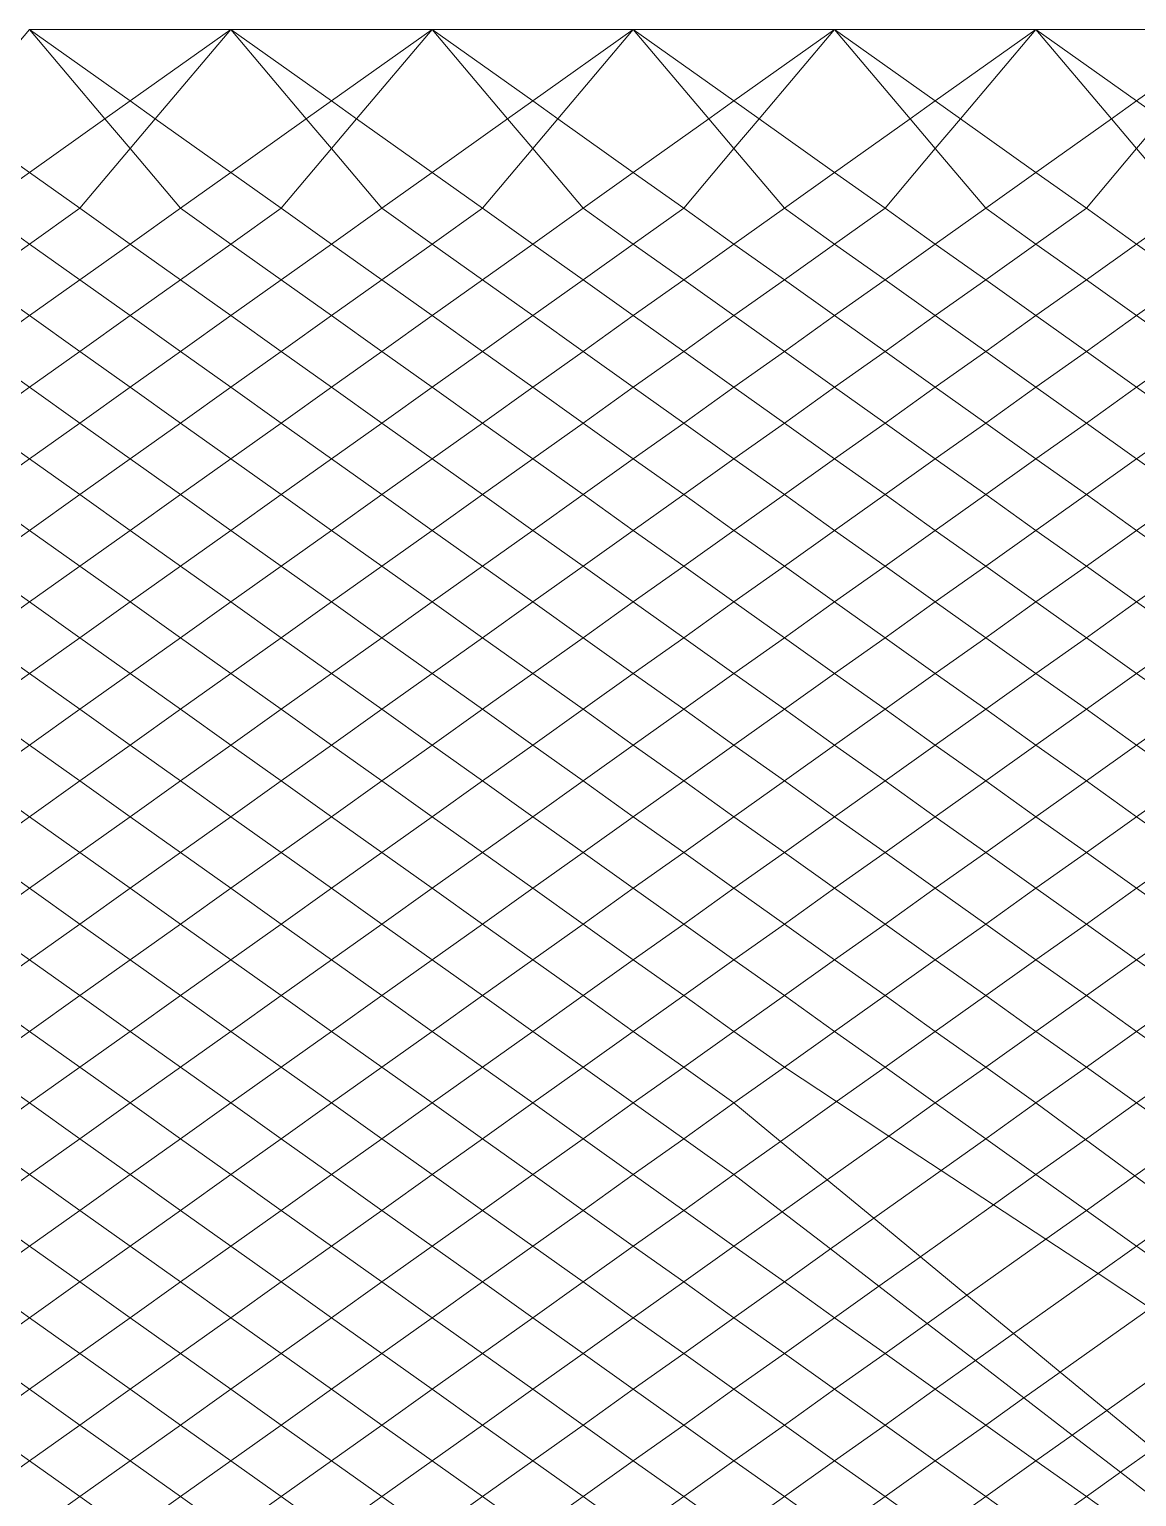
# Model space of a CAD drawing. Header units: millimetres. Extents: x 0 to 143, y 0 to 59.
# Drawn here: x 81.36 to 98.24, y 36.57 to 58.95 of the extents above; entities that cross this region are included whole.
import ezdxf

# ---------------------------------------------------------------- set-up
doc = ezdxf.new("R2010")
doc.units = ezdxf.units.MM
doc.layers.add('Основания', color=130, linetype='Continuous', lineweight=20)

msp = doc.modelspace()

# ---------------------------------------------------------------- linework, layer by layer
at = {"layer": 'Основания', "linetype": 'Continuous', "ltscale": 250}
for points in [[(81.355, 58.948), (80.204, 57.584), (81.355, 56.765), (82.506, 57.584)], [(81.355, 58.948), (82.506, 57.584), (82.89, 57.857)], [(84.425, 58.948), (84.425, 58.948), (81.355, 58.948), (82.89, 57.857)], [(84.425, 58.948), (82.89, 57.857), (83.274, 57.584)], [(84.425, 58.948), (83.274, 57.584), (84.425, 56.765), (85.576, 57.584)], [(87.495, 58.948), (84.425, 58.948), (84.425, 58.948), (85.96, 57.857)], [(84.425, 58.948), (85.576, 57.584), (85.96, 57.857)], [(87.495, 58.948), (85.96, 57.857), (86.344, 57.584)], [(87.495, 58.948), (86.344, 57.584), (87.495, 56.765), (88.646, 57.584)], [(90.565, 58.948), (87.495, 58.948), (87.495, 58.948), (89.03, 57.857)], [(87.495, 58.948), (88.646, 57.584), (89.03, 57.857)], [(90.565, 58.948), (89.03, 57.857), (89.414, 57.584)], [(90.565, 58.948), (89.414, 57.584), (90.565, 56.765), (91.716, 57.584)], [(90.565, 58.948), (91.716, 57.584), (92.1, 57.857)], [(93.635, 58.948), (90.565, 58.948), (90.565, 58.948), (92.1, 57.857)], [(93.635, 58.948), (92.1, 57.857), (92.484, 57.584)], [(93.635, 58.948), (92.484, 57.584), (93.635, 56.765), (94.786, 57.584)], [(93.635, 58.948), (94.786, 57.584), (95.17, 57.857)], [(96.705, 58.948), (96.705, 58.948), (93.635, 58.948), (95.17, 57.857)], [(96.705, 58.948), (95.17, 57.857), (95.554, 57.584)], [(96.705, 58.948), (95.554, 57.584), (96.705, 56.765), (97.856, 57.584)], [(99.775, 58.948), (96.705, 58.948), (96.705, 58.948), (98.24, 57.857)], [(96.705, 58.948), (97.856, 57.584), (98.24, 57.857)], [(99.775, 58.948), (98.24, 57.857), (98.624, 57.584)], [(83.274, 57.584), (82.89, 57.857), (82.506, 57.584), (82.89, 57.129)], [(86.344, 57.584), (85.96, 57.857), (85.576, 57.584), (85.96, 57.129)], [(89.414, 57.584), (89.03, 57.857), (88.646, 57.584), (89.03, 57.129)], [(92.484, 57.584), (92.1, 57.857), (91.716, 57.584), (92.1, 57.129)], [(95.554, 57.584), (95.17, 57.857), (94.786, 57.584), (95.17, 57.129)], [(98.624, 57.584), (98.24, 57.857), (97.856, 57.584), (98.24, 57.129)], [(82.89, 57.129), (82.506, 57.584), (81.355, 56.765), (82.123, 56.219)], [(83.274, 57.584), (82.89, 57.129), (83.658, 56.219), (84.425, 56.765)], [(85.96, 57.129), (85.576, 57.584), (84.425, 56.765), (85.193, 56.219)], [(87.495, 56.765), (86.344, 57.584), (85.96, 57.129), (86.728, 56.219), (86.728, 56.219)], [(89.03, 57.129), (88.646, 57.584), (87.495, 56.765), (88.263, 56.219)], [(90.565, 56.765), (89.414, 57.584), (89.03, 57.129), (89.798, 56.219), (89.798, 56.219)], [(92.1, 57.129), (91.716, 57.584), (90.565, 56.765), (91.333, 56.219)], [(92.484, 57.584), (92.1, 57.129), (92.868, 56.219), (93.635, 56.765)], [(95.17, 57.129), (94.786, 57.584), (93.635, 56.765), (94.403, 56.219)], [(95.554, 57.584), (95.17, 57.129), (95.938, 56.219), (96.705, 56.765)], [(98.24, 57.129), (97.856, 57.584), (96.705, 56.765), (97.473, 56.219)], [(99.775, 56.765), (98.624, 57.584), (98.24, 57.129), (99.008, 56.219), (99.008, 56.219)], [(83.658, 56.219), (82.89, 57.129), (82.123, 56.219), (82.89, 55.674)], [(86.728, 56.219), (85.96, 57.129), (85.193, 56.219), (85.96, 55.674)], [(89.798, 56.219), (89.03, 57.129), (88.263, 56.219), (89.03, 55.674)], [(92.868, 56.219), (92.1, 57.129), (91.333, 56.219), (92.1, 55.674)], [(95.938, 56.219), (95.17, 57.129), (94.403, 56.219), (95.17, 55.674)], [(99.008, 56.219), (98.24, 57.129), (97.473, 56.219), (98.24, 55.674)], [(81.355, 56.765), (80.588, 56.219), (81.355, 55.674), (82.123, 56.219)], [(84.425, 56.765), (83.658, 56.219), (84.425, 55.674), (85.193, 56.219)], [(87.495, 56.765), (86.728, 56.219), (87.495, 55.674), (88.263, 56.219)], [(90.565, 56.765), (89.798, 56.219), (90.565, 55.674), (91.333, 56.219)], [(93.635, 56.765), (92.868, 56.219), (93.635, 55.674), (94.403, 56.219)], [(96.705, 56.765), (95.938, 56.219), (96.705, 55.674), (97.473, 56.219)], [(80.588, 56.219), (79.82, 55.674), (80.588, 55.128), (81.355, 55.674)], [(82.123, 56.219), (81.355, 55.674), (82.123, 55.128), (82.89, 55.674)], [(83.658, 56.219), (82.89, 55.674), (83.658, 55.128), (84.425, 55.674)], [(85.193, 56.219), (84.425, 55.674), (85.193, 55.128), (85.96, 55.674)], [(86.728, 56.219), (85.96, 55.674), (86.728, 55.128), (87.495, 55.674)], [(88.263, 56.219), (87.495, 55.674), (88.263, 55.128), (89.03, 55.674)], [(89.798, 56.219), (89.03, 55.674), (89.798, 55.128), (90.565, 55.674)], [(91.333, 56.219), (90.565, 55.674), (91.333, 55.128), (92.1, 55.674)], [(92.868, 56.219), (92.1, 55.674), (92.868, 55.128), (93.635, 55.674)], [(94.403, 56.219), (93.635, 55.674), (94.403, 55.128), (95.17, 55.674)], [(95.938, 56.219), (95.17, 55.674), (95.938, 55.128), (96.705, 55.674)], [(97.473, 56.219), (96.705, 55.674), (97.473, 55.128), (98.24, 55.674)], [(99.008, 56.219), (98.24, 55.674), (99.008, 55.128), (99.775, 55.674)], [(81.355, 55.674), (80.588, 55.128), (81.355, 54.582), (82.123, 55.128)], [(82.89, 55.674), (82.123, 55.128), (82.89, 54.582), (83.658, 55.128)], [(84.425, 55.674), (83.658, 55.128), (84.425, 54.582), (85.193, 55.128)], [(85.96, 55.674), (85.193, 55.128), (85.96, 54.582), (86.728, 55.128)], [(87.495, 55.674), (86.728, 55.128), (87.495, 54.582), (88.263, 55.128)], [(89.03, 55.674), (88.263, 55.128), (89.03, 54.582), (89.798, 55.128)], [(90.565, 55.674), (89.798, 55.128), (90.565, 54.582), (91.333, 55.128)], [(92.1, 55.674), (91.333, 55.128), (92.1, 54.582), (92.868, 55.128)], [(93.635, 55.674), (92.868, 55.128), (93.635, 54.582), (94.403, 55.128)], [(95.17, 55.674), (94.403, 55.128), (95.17, 54.582), (95.938, 55.128)], [(96.705, 55.674), (95.938, 55.128), (96.705, 54.582), (97.473, 55.128)], [(98.24, 55.674), (97.473, 55.128), (98.24, 54.582), (99.008, 55.128)], [(80.588, 55.128), (79.82, 54.582), (80.588, 54.036), (81.355, 54.582)], [(82.123, 55.128), (81.355, 54.582), (82.123, 54.036), (82.89, 54.582)], [(83.658, 55.128), (82.89, 54.582), (83.658, 54.036), (84.425, 54.582)], [(85.193, 55.128), (84.425, 54.582), (85.193, 54.036), (85.96, 54.582)], [(86.728, 55.128), (85.96, 54.582), (86.728, 54.036), (87.495, 54.582)], [(88.263, 55.128), (87.495, 54.582), (88.263, 54.036), (89.03, 54.582)], [(89.798, 55.128), (89.03, 54.582), (89.798, 54.036), (90.565, 54.582)], [(91.333, 55.128), (90.565, 54.582), (91.333, 54.036), (92.1, 54.582)], [(92.868, 55.128), (92.1, 54.582), (92.868, 54.036), (93.635, 54.582)], [(94.403, 55.128), (93.635, 54.582), (94.403, 54.036), (95.17, 54.582)], [(95.938, 55.128), (95.17, 54.582), (95.938, 54.036), (96.705, 54.582)], [(97.473, 55.128), (96.705, 54.582), (97.473, 54.036), (98.24, 54.582)], [(99.008, 55.128), (98.24, 54.582), (99.008, 54.036), (99.775, 54.582)], [(81.355, 54.582), (80.588, 54.036), (81.355, 53.49), (82.123, 54.036)], [(82.89, 54.582), (82.123, 54.036), (82.89, 53.49), (83.658, 54.036)], [(84.425, 54.582), (83.658, 54.036), (84.425, 53.49), (85.193, 54.036)], [(85.96, 54.582), (85.193, 54.036), (85.96, 53.49), (86.728, 54.036)], [(87.495, 54.582), (86.728, 54.036), (87.495, 53.49), (88.263, 54.036)], [(89.03, 54.582), (88.263, 54.036), (89.03, 53.49), (89.798, 54.036)], [(90.565, 54.582), (89.798, 54.036), (90.565, 53.49), (91.333, 54.036)], [(92.1, 54.582), (91.333, 54.036), (92.1, 53.49), (92.868, 54.036)], [(93.635, 54.582), (92.868, 54.036), (93.635, 53.49), (94.403, 54.036)], [(95.17, 54.582), (94.403, 54.036), (95.17, 53.49), (95.938, 54.036)], [(96.705, 54.582), (95.938, 54.036), (96.705, 53.49), (97.473, 54.036)], [(98.24, 54.582), (97.473, 54.036), (98.24, 53.49), (99.008, 54.036)], [(80.588, 54.036), (79.82, 53.49), (80.588, 52.944), (81.355, 53.49)], [(82.123, 54.036), (81.355, 53.49), (82.123, 52.944), (82.89, 53.49)], [(83.658, 54.036), (82.89, 53.49), (83.658, 52.944), (84.425, 53.49)], [(85.193, 54.036), (84.425, 53.49), (85.193, 52.944), (85.96, 53.49)], [(86.728, 54.036), (85.96, 53.49), (86.728, 52.944), (87.495, 53.49)], [(88.263, 54.036), (87.495, 53.49), (88.263, 52.944), (89.03, 53.49)], [(89.798, 54.036), (89.03, 53.49), (89.798, 52.944), (90.565, 53.49)], [(91.333, 54.036), (90.565, 53.49), (91.333, 52.944), (92.1, 53.49)], [(92.868, 54.036), (92.1, 53.49), (92.868, 52.944), (93.635, 53.49)], [(94.403, 54.036), (93.635, 53.49), (94.403, 52.944), (95.17, 53.49)], [(95.938, 54.036), (95.17, 53.49), (95.938, 52.944), (96.705, 53.49)], [(97.473, 54.036), (96.705, 53.49), (97.473, 52.944), (98.24, 53.49)], [(99.008, 54.036), (98.24, 53.49), (99.008, 52.944), (99.775, 53.49)], [(81.355, 53.49), (80.588, 52.944), (81.355, 52.399), (82.123, 52.944)], [(82.89, 53.49), (82.123, 52.944), (82.89, 52.399), (83.658, 52.944)], [(84.425, 53.49), (83.658, 52.944), (84.425, 52.399), (85.193, 52.944)], [(85.96, 53.49), (85.193, 52.944), (85.96, 52.399), (86.728, 52.944)], [(87.495, 53.49), (86.728, 52.944), (87.495, 52.399), (88.263, 52.944)], [(89.03, 53.49), (88.263, 52.944), (89.03, 52.399), (89.798, 52.944)], [(90.565, 53.49), (89.798, 52.944), (90.565, 52.399), (91.333, 52.944)], [(92.1, 53.49), (91.333, 52.944), (92.1, 52.399), (92.868, 52.944)], [(93.635, 53.49), (92.868, 52.944), (93.635, 52.399), (94.403, 52.944)], [(95.17, 53.49), (94.403, 52.944), (95.17, 52.399), (95.938, 52.944)], [(96.705, 53.49), (95.938, 52.944), (96.705, 52.399), (97.473, 52.944)], [(98.24, 53.49), (97.473, 52.944), (98.24, 52.399), (99.008, 52.944)], [(80.588, 52.944), (79.82, 52.399), (80.588, 51.853), (81.355, 52.399)], [(82.123, 52.944), (81.355, 52.399), (82.123, 51.853), (82.89, 52.399)], [(83.658, 52.944), (82.89, 52.399), (83.658, 51.853), (84.425, 52.399)], [(85.193, 52.944), (84.425, 52.399), (85.193, 51.853), (85.96, 52.399)], [(86.728, 52.944), (85.96, 52.399), (86.728, 51.853), (87.495, 52.399)], [(88.263, 52.944), (87.495, 52.399), (88.263, 51.853), (89.03, 52.399)], [(89.798, 52.944), (89.03, 52.399), (89.798, 51.853), (90.565, 52.399)], [(91.333, 52.944), (90.565, 52.399), (91.333, 51.853), (92.1, 52.399)], [(92.868, 52.944), (92.1, 52.399), (92.868, 51.853), (93.635, 52.399)], [(94.403, 52.944), (93.635, 52.399), (94.403, 51.853), (95.17, 52.399)], [(95.938, 52.944), (95.17, 52.399), (95.938, 51.853), (96.705, 52.399)], [(97.473, 52.944), (96.705, 52.399), (97.473, 51.853), (98.24, 52.399)], [(99.008, 52.944), (98.24, 52.399), (99.008, 51.853), (99.775, 52.399)], [(81.355, 52.399), (80.588, 51.853), (81.355, 51.307), (82.123, 51.853)], [(82.89, 52.399), (82.123, 51.853), (82.89, 51.307), (83.658, 51.853)], [(84.425, 52.399), (83.658, 51.853), (84.425, 51.307), (85.193, 51.853)], [(85.96, 52.399), (85.193, 51.853), (85.96, 51.307), (86.728, 51.853)], [(87.495, 52.399), (86.728, 51.853), (87.495, 51.307), (88.263, 51.853)], [(89.03, 52.399), (88.263, 51.853), (89.03, 51.307), (89.798, 51.853)], [(90.565, 52.399), (89.798, 51.853), (90.565, 51.307), (91.333, 51.853)], [(92.1, 52.399), (91.333, 51.853), (92.1, 51.307), (92.868, 51.853)], [(93.635, 52.399), (92.868, 51.853), (93.635, 51.307), (94.403, 51.853)], [(95.17, 52.399), (94.403, 51.853), (95.17, 51.307), (95.938, 51.853)], [(96.705, 52.399), (95.938, 51.853), (96.705, 51.307), (97.473, 51.853)], [(98.24, 52.399), (97.473, 51.853), (98.24, 51.307), (99.008, 51.853)], [(80.588, 51.853), (79.82, 51.307), (80.588, 50.761), (81.355, 51.307)], [(82.123, 51.853), (81.355, 51.307), (82.123, 50.761), (82.89, 51.307)], [(83.658, 51.853), (82.89, 51.307), (83.658, 50.761), (84.425, 51.307)], [(85.193, 51.853), (84.425, 51.307), (85.193, 50.761), (85.96, 51.307)], [(86.728, 51.853), (85.96, 51.307), (86.728, 50.761), (87.495, 51.307)], [(88.263, 51.853), (87.495, 51.307), (88.263, 50.761), (89.03, 51.307)], [(89.798, 51.853), (89.03, 51.307), (89.798, 50.761), (90.565, 51.307)], [(91.333, 51.853), (90.565, 51.307), (91.333, 50.761), (92.1, 51.307)], [(92.868, 51.853), (92.1, 51.307), (92.868, 50.761), (93.635, 51.307)], [(94.403, 51.853), (93.635, 51.307), (94.403, 50.761), (95.17, 51.307)], [(95.938, 51.853), (95.17, 51.307), (95.938, 50.761), (96.705, 51.307)], [(97.473, 51.853), (96.705, 51.307), (97.473, 50.761), (98.24, 51.307)], [(99.008, 51.853), (98.24, 51.307), (99.008, 50.761), (99.775, 51.307)], [(81.355, 51.307), (80.588, 50.761), (81.355, 50.215), (82.123, 50.761)], [(82.89, 51.307), (82.123, 50.761), (82.89, 50.215), (83.658, 50.761)], [(84.425, 51.307), (83.658, 50.761), (84.425, 50.215), (85.193, 50.761)], [(85.96, 51.307), (85.193, 50.761), (85.96, 50.215), (86.728, 50.761)], [(87.495, 51.307), (86.728, 50.761), (87.495, 50.215), (88.263, 50.761)], [(89.03, 51.307), (88.263, 50.761), (89.03, 50.215), (89.798, 50.761)], [(90.565, 51.307), (89.798, 50.761), (90.565, 50.215), (91.333, 50.761)], [(92.1, 51.307), (91.333, 50.761), (92.1, 50.215), (92.868, 50.761)], [(93.635, 51.307), (92.868, 50.761), (93.635, 50.215), (94.403, 50.761)], [(95.17, 51.307), (94.403, 50.761), (95.17, 50.215), (95.938, 50.761)], [(96.705, 51.307), (95.938, 50.761), (96.705, 50.215), (97.473, 50.761)], [(98.24, 51.307), (97.473, 50.761), (98.24, 50.215), (99.008, 50.761)], [(80.588, 50.761), (79.82, 50.215), (80.588, 49.669), (81.355, 50.215)], [(82.123, 50.761), (81.355, 50.215), (82.123, 49.669), (82.89, 50.215)], [(83.658, 50.761), (82.89, 50.215), (83.658, 49.669), (84.425, 50.215)], [(85.193, 50.761), (84.425, 50.215), (85.193, 49.669), (85.96, 50.215)], [(86.728, 50.761), (85.96, 50.215), (86.728, 49.669), (87.495, 50.215)], [(88.263, 50.761), (87.495, 50.215), (88.263, 49.669), (89.03, 50.215)], [(89.798, 50.761), (89.03, 50.215), (89.798, 49.669), (90.565, 50.215)], [(91.333, 50.761), (90.565, 50.215), (91.333, 49.669), (92.1, 50.215)], [(92.868, 50.761), (92.1, 50.215), (92.868, 49.669), (93.635, 50.215)], [(94.403, 50.761), (93.635, 50.215), (94.403, 49.669), (95.17, 50.215)], [(95.938, 50.761), (95.17, 50.215), (95.938, 49.669), (96.705, 50.215)], [(97.473, 50.761), (96.705, 50.215), (97.473, 49.669), (98.24, 50.215)], [(99.008, 50.761), (98.24, 50.215), (99.008, 49.669), (99.775, 50.215)], [(81.355, 50.215), (80.588, 49.669), (81.355, 49.124), (82.123, 49.669)], [(82.89, 50.215), (82.123, 49.669), (82.89, 49.124), (83.658, 49.669)], [(84.425, 50.215), (83.658, 49.669), (84.425, 49.124), (85.193, 49.669)], [(85.96, 50.215), (85.193, 49.669), (85.96, 49.124), (86.728, 49.669)], [(87.495, 50.215), (86.728, 49.669), (87.495, 49.124), (88.263, 49.669)], [(89.03, 50.215), (88.263, 49.669), (89.03, 49.124), (89.798, 49.669)], [(90.565, 50.215), (89.798, 49.669), (90.565, 49.124), (91.333, 49.669)], [(92.1, 50.215), (91.333, 49.669), (92.1, 49.124), (92.868, 49.669)], [(93.635, 50.215), (92.868, 49.669), (93.635, 49.124), (94.403, 49.669)], [(95.17, 50.215), (94.403, 49.669), (95.17, 49.124), (95.938, 49.669)], [(96.705, 50.215), (95.938, 49.669), (96.705, 49.124), (97.473, 49.669)], [(98.24, 50.215), (97.473, 49.669), (98.24, 49.124), (99.008, 49.669)], [(80.588, 49.669), (79.82, 49.124), (80.588, 48.578), (81.355, 49.124)], [(82.123, 49.669), (81.355, 49.124), (82.123, 48.578), (82.89, 49.124)], [(83.658, 49.669), (82.89, 49.124), (83.658, 48.578), (84.425, 49.124)], [(85.193, 49.669), (84.425, 49.124), (85.193, 48.578), (85.96, 49.124)], [(86.728, 49.669), (85.96, 49.124), (86.728, 48.578), (87.495, 49.124)], [(88.263, 49.669), (87.495, 49.124), (88.263, 48.578), (89.03, 49.124)], [(89.798, 49.669), (89.03, 49.124), (89.798, 48.578), (90.565, 49.124)], [(91.333, 49.669), (90.565, 49.124), (91.333, 48.578), (92.1, 49.124)], [(92.868, 49.669), (92.1, 49.124), (92.868, 48.578), (93.635, 49.124)], [(94.403, 49.669), (93.635, 49.124), (94.403, 48.578), (95.17, 49.124)], [(95.938, 49.669), (95.17, 49.124), (95.938, 48.578), (96.705, 49.124)], [(97.473, 49.669), (96.705, 49.124), (97.473, 48.578), (98.24, 49.124)], [(99.008, 49.669), (98.24, 49.124), (99.008, 48.578), (99.775, 49.124)], [(81.355, 49.124), (80.588, 48.578), (81.355, 48.032), (82.123, 48.578)], [(82.89, 49.124), (82.123, 48.578), (82.89, 48.032), (83.658, 48.578)], [(84.425, 49.124), (83.658, 48.578), (84.425, 48.032), (85.193, 48.578)], [(85.96, 49.124), (85.193, 48.578), (85.96, 48.032), (86.728, 48.578)], [(87.495, 49.124), (86.728, 48.578), (87.495, 48.032), (88.263, 48.578)], [(89.03, 49.124), (88.263, 48.578), (89.03, 48.032), (89.798, 48.578)], [(90.565, 49.124), (89.798, 48.578), (90.565, 48.032), (91.333, 48.578)], [(92.1, 49.124), (91.333, 48.578), (92.1, 48.032), (92.868, 48.578)], [(93.635, 49.124), (92.868, 48.578), (93.635, 48.032), (94.403, 48.578)], [(95.17, 49.124), (94.403, 48.578), (95.17, 48.032), (95.938, 48.578)], [(96.705, 49.124), (95.938, 48.578), (96.705, 48.032), (97.473, 48.578)], [(98.24, 49.124), (97.473, 48.578), (98.24, 48.032), (99.008, 48.578)], [(80.588, 48.578), (79.82, 48.032), (80.588, 47.486), (81.355, 48.032)], [(82.123, 48.578), (81.355, 48.032), (82.123, 47.486), (82.89, 48.032)], [(83.658, 48.578), (82.89, 48.032), (83.658, 47.486), (84.425, 48.032)], [(85.193, 48.578), (84.425, 48.032), (85.193, 47.486), (85.96, 48.032)], [(86.728, 48.578), (85.96, 48.032), (86.728, 47.486), (87.495, 48.032)], [(88.263, 48.578), (87.495, 48.032), (88.263, 47.486), (89.03, 48.032)], [(89.798, 48.578), (89.03, 48.032), (89.798, 47.486), (90.565, 48.032)], [(91.333, 48.578), (90.565, 48.032), (91.333, 47.486), (92.1, 48.032)], [(92.868, 48.578), (92.1, 48.032), (92.868, 47.486), (93.635, 48.032)], [(94.403, 48.578), (93.635, 48.032), (94.403, 47.486), (95.17, 48.032)], [(95.938, 48.578), (95.17, 48.032), (95.938, 47.486), (96.705, 48.032)], [(97.473, 48.578), (96.705, 48.032), (97.473, 47.486), (98.24, 48.032)], [(99.008, 48.578), (98.24, 48.032), (99.008, 47.486), (99.775, 48.032)], [(81.355, 48.032), (80.588, 47.486), (81.355, 46.94), (82.123, 47.486)], [(82.89, 48.032), (82.123, 47.486), (82.89, 46.94), (83.658, 47.486)], [(84.425, 48.032), (83.658, 47.486), (84.425, 46.94), (85.193, 47.486)], [(85.96, 48.032), (85.193, 47.486), (85.96, 46.94), (86.728, 47.486)], [(87.495, 48.032), (86.728, 47.486), (87.495, 46.94), (88.263, 47.486)], [(89.03, 48.032), (88.263, 47.486), (89.03, 46.94), (89.798, 47.486)], [(90.565, 48.032), (89.798, 47.486), (90.565, 46.94), (91.333, 47.486)], [(92.1, 48.032), (91.333, 47.486), (92.1, 46.94), (92.868, 47.486)], [(93.635, 48.032), (92.868, 47.486), (93.635, 46.94), (94.403, 47.486)], [(95.17, 48.032), (94.403, 47.486), (95.17, 46.94), (95.938, 47.486)], [(96.705, 48.032), (95.938, 47.486), (96.705, 46.94), (97.473, 47.486)], [(98.24, 48.032), (97.473, 47.486), (98.24, 46.94), (99.008, 47.486)], [(80.588, 47.486), (79.82, 46.94), (80.588, 46.395), (81.355, 46.94)], [(82.123, 47.486), (81.355, 46.94), (82.123, 46.395), (82.89, 46.94)], [(83.658, 47.486), (82.89, 46.94), (83.658, 46.395), (84.425, 46.94)], [(85.193, 47.486), (84.425, 46.94), (85.193, 46.395), (85.96, 46.94)], [(86.728, 47.486), (85.96, 46.94), (86.728, 46.395), (87.495, 46.94)], [(88.263, 47.486), (87.495, 46.94), (88.263, 46.395), (89.03, 46.94)], [(89.798, 47.486), (89.03, 46.94), (89.798, 46.395), (90.565, 46.94)], [(91.333, 47.486), (90.565, 46.94), (91.333, 46.395), (92.1, 46.94)], [(92.868, 47.486), (92.1, 46.94), (92.868, 46.395), (93.635, 46.94)], [(94.403, 47.486), (93.635, 46.94), (94.403, 46.395), (95.17, 46.94)], [(95.938, 47.486), (95.17, 46.94), (95.938, 46.395), (96.705, 46.94)], [(97.473, 47.486), (96.705, 46.94), (97.473, 46.395), (98.24, 46.94)], [(99.008, 47.486), (98.24, 46.94), (99.008, 46.395), (99.775, 46.94)], [(81.355, 46.94), (80.588, 46.395), (81.355, 45.849), (82.123, 46.395)], [(82.89, 46.94), (82.123, 46.395), (82.89, 45.849), (83.658, 46.395)], [(84.425, 46.94), (83.658, 46.395), (84.425, 45.849), (85.193, 46.395)], [(85.96, 46.94), (85.193, 46.395), (85.96, 45.849), (86.728, 46.395)], [(87.495, 46.94), (86.728, 46.395), (87.495, 45.849), (88.263, 46.395)], [(89.03, 46.94), (88.263, 46.395), (89.03, 45.849), (89.798, 46.395)], [(90.565, 46.94), (89.798, 46.395), (90.565, 45.849), (91.333, 46.395)], [(92.1, 46.94), (91.333, 46.395), (92.1, 45.849), (92.868, 46.395)], [(93.635, 46.94), (92.868, 46.395), (93.635, 45.849), (94.403, 46.395)], [(95.17, 46.94), (94.403, 46.395), (95.17, 45.849), (95.938, 46.395)], [(96.705, 46.94), (95.938, 46.395), (96.705, 45.849), (97.473, 46.395)], [(98.24, 46.94), (97.473, 46.395), (98.24, 45.849), (99.008, 46.395)], [(80.588, 46.395), (79.82, 45.849), (80.588, 45.303), (81.355, 45.849)], [(82.123, 46.395), (81.355, 45.849), (82.123, 45.303), (82.89, 45.849)], [(83.658, 46.395), (82.89, 45.849), (83.658, 45.303), (84.425, 45.849)], [(85.193, 46.395), (84.425, 45.849), (85.193, 45.303), (85.96, 45.849)], [(86.728, 46.395), (85.96, 45.849), (86.728, 45.303), (87.495, 45.849)], [(88.263, 46.395), (87.495, 45.849), (88.263, 45.303), (89.03, 45.849)], [(89.798, 46.395), (89.03, 45.849), (89.798, 45.303), (90.565, 45.849)], [(91.333, 46.395), (90.565, 45.849), (91.333, 45.303), (92.1, 45.849)], [(92.868, 46.395), (92.1, 45.849), (92.868, 45.303), (93.635, 45.849)], [(94.403, 46.395), (93.635, 45.849), (94.403, 45.303), (95.17, 45.849)], [(95.938, 46.395), (95.17, 45.849), (95.938, 45.303), (96.705, 45.849)], [(97.473, 46.395), (96.705, 45.849), (97.473, 45.303), (98.24, 45.849)], [(99.008, 46.395), (98.24, 45.849), (99.008, 45.303), (99.775, 45.849)], [(81.355, 45.849), (80.588, 45.303), (81.355, 44.757), (82.123, 45.303)], [(82.89, 45.849), (82.123, 45.303), (82.89, 44.757), (83.658, 45.303)], [(84.425, 45.849), (83.658, 45.303), (84.425, 44.757), (85.193, 45.303)], [(85.96, 45.849), (85.193, 45.303), (85.96, 44.757), (86.728, 45.303)], [(87.495, 45.849), (86.728, 45.303), (87.495, 44.757), (88.263, 45.303)], [(89.03, 45.849), (88.263, 45.303), (89.03, 44.757), (89.798, 45.303)], [(90.565, 45.849), (89.798, 45.303), (90.565, 44.757), (91.333, 45.303)], [(92.1, 45.849), (91.333, 45.303), (92.1, 44.757), (92.868, 45.303)], [(93.635, 45.849), (92.868, 45.303), (93.635, 44.757), (94.403, 45.303)], [(95.17, 45.849), (94.403, 45.303), (95.17, 44.757), (95.938, 45.303)], [(96.705, 45.849), (95.938, 45.303), (96.705, 44.757), (97.473, 45.303)], [(98.24, 45.849), (97.473, 45.303), (98.24, 44.757), (99.008, 45.303)], [(80.588, 45.303), (79.82, 44.757), (80.588, 44.211), (81.355, 44.757)], [(82.123, 45.303), (81.355, 44.757), (82.123, 44.211), (82.89, 44.757)], [(83.658, 45.303), (82.89, 44.757), (83.658, 44.211), (84.425, 44.757)], [(85.193, 45.303), (84.425, 44.757), (85.193, 44.211), (85.96, 44.757)], [(86.728, 45.303), (85.96, 44.757), (86.728, 44.211), (87.495, 44.757)], [(88.263, 45.303), (87.495, 44.757), (88.263, 44.211), (89.03, 44.757)], [(89.798, 45.303), (89.03, 44.757), (89.798, 44.211), (90.565, 44.757)], [(91.333, 45.303), (90.565, 44.757), (91.333, 44.211), (92.1, 44.757)], [(92.868, 45.303), (92.1, 44.757), (92.868, 44.211), (93.635, 44.757)], [(94.403, 45.303), (93.635, 44.757), (94.403, 44.211), (95.17, 44.757)], [(95.938, 45.303), (95.17, 44.757), (95.938, 44.211), (96.705, 44.757)], [(97.473, 45.303), (96.705, 44.757), (97.473, 44.211), (98.24, 44.757)], [(81.355, 44.757), (80.588, 44.211), (81.355, 43.665), (82.123, 44.211)], [(82.89, 44.757), (82.123, 44.211), (82.89, 43.665), (83.658, 44.211)], [(84.425, 44.757), (83.658, 44.211), (84.425, 43.665), (85.193, 44.211)], [(85.96, 44.757), (85.193, 44.211), (85.96, 43.665), (86.728, 44.211)], [(87.495, 44.757), (86.728, 44.211), (87.495, 43.665), (88.263, 44.211)], [(89.03, 44.757), (88.263, 44.211), (89.03, 43.665), (89.798, 44.211)], [(90.565, 44.757), (89.798, 44.211), (90.565, 43.665), (91.333, 44.211)], [(92.1, 44.757), (91.333, 44.211), (92.1, 43.665), (92.868, 44.211)], [(93.635, 44.757), (92.868, 44.211), (93.635, 43.665), (94.403, 44.211)], [(95.17, 44.757), (94.403, 44.211), (95.17, 43.665), (95.938, 44.211)], [(96.705, 44.757), (95.938, 44.211), (96.705, 43.665), (97.473, 44.211)], [(98.24, 44.757), (97.473, 44.211), (98.24, 43.665), (99.008, 44.211)], [(80.588, 44.211), (79.82, 43.665), (80.588, 43.12), (81.355, 43.665)], [(82.123, 44.211), (81.355, 43.665), (82.123, 43.12), (82.89, 43.665)], [(83.658, 44.211), (82.89, 43.665), (83.658, 43.12), (84.425, 43.665)], [(85.193, 44.211), (84.425, 43.665), (85.193, 43.12), (85.96, 43.665)], [(86.728, 44.211), (85.96, 43.665), (86.728, 43.12), (87.495, 43.665)], [(88.263, 44.211), (87.495, 43.665), (88.263, 43.12), (89.03, 43.665)], [(89.798, 44.211), (89.03, 43.665), (89.798, 43.12), (90.565, 43.665)], [(91.333, 44.211), (90.565, 43.665), (91.333, 43.12), (92.1, 43.665)], [(92.868, 44.211), (92.1, 43.665), (92.868, 43.12), (93.635, 43.665)], [(94.403, 44.211), (93.635, 43.665), (94.403, 43.12), (95.17, 43.665)], [(95.938, 44.211), (95.17, 43.665), (95.938, 43.12), (96.705, 43.665)], [(97.473, 44.211), (96.705, 43.665), (97.473, 43.12), (98.24, 43.665)], [(81.355, 43.665), (80.588, 43.12), (81.355, 42.574), (82.123, 43.12)], [(82.89, 43.665), (82.123, 43.12), (82.89, 42.574), (83.658, 43.12)], [(84.425, 43.665), (83.658, 43.12), (84.425, 42.574), (85.193, 43.12)], [(85.96, 43.665), (85.193, 43.12), (85.96, 42.574), (86.728, 43.12)], [(87.495, 43.665), (86.728, 43.12), (87.495, 42.574), (88.263, 43.12)], [(89.03, 43.665), (88.263, 43.12), (89.03, 42.574), (89.798, 43.12)], [(90.565, 43.665), (89.798, 43.12), (90.565, 42.574), (91.333, 43.12)], [(92.1, 43.665), (91.333, 43.12), (92.1, 42.574), (92.868, 43.12)], [(94.403, 43.12), (93.635, 43.665), (92.868, 43.12), (93.665, 42.595)], [(95.17, 43.665), (94.403, 43.12), (95.17, 42.574), (95.938, 43.12)], [(96.705, 43.665), (95.938, 43.12), (96.705, 42.574), (97.473, 43.12)], [(98.24, 43.665), (97.473, 43.12), (98.24, 42.574), (99.008, 43.12)], [(80.588, 43.12), (79.82, 42.574), (80.588, 42.028), (81.355, 42.574)], [(82.123, 43.12), (81.355, 42.574), (82.123, 42.028), (82.89, 42.574)], [(83.658, 43.12), (82.89, 42.574), (83.658, 42.028), (84.425, 42.574)], [(85.193, 43.12), (84.425, 42.574), (85.193, 42.028), (85.96, 42.574)], [(86.728, 43.12), (85.96, 42.574), (86.728, 42.028), (87.495, 42.574)], [(88.263, 43.12), (87.495, 42.574), (88.263, 42.028), (89.03, 42.574)], [(89.798, 43.12), (89.03, 42.574), (89.798, 42.028), (90.565, 42.574)], [(91.333, 43.12), (90.565, 42.574), (91.333, 42.028), (92.1, 42.574)], [(93.665, 42.595), (92.868, 43.12), (92.868, 43.12), (92.1, 42.574), (92.811, 41.988)], [(95.17, 42.574), (94.403, 43.12), (93.665, 42.595), (94.462, 42.07)], [(95.938, 43.12), (95.17, 42.574), (95.938, 42.028), (96.705, 42.574)], [(98.24, 42.574), (97.473, 43.12), (96.705, 42.574), (97.458, 42.017)], [(81.355, 42.574), (80.588, 42.028), (81.355, 41.482), (82.123, 42.028)], [(82.89, 42.574), (82.123, 42.028), (82.89, 41.482), (83.658, 42.028)], [(84.425, 42.574), (83.658, 42.028), (84.425, 41.482), (85.193, 42.028)], [(85.96, 42.574), (85.193, 42.028), (85.96, 41.482), (86.728, 42.028)], [(87.495, 42.574), (86.728, 42.028), (87.495, 41.482), (88.263, 42.028)], [(89.03, 42.574), (88.263, 42.028), (89.03, 41.482), (89.798, 42.028)], [(90.565, 42.574), (89.798, 42.028), (90.565, 41.482), (91.333, 42.028)], [(92.1, 42.574), (92.1, 42.574), (91.333, 42.028), (92.1, 41.482), (92.811, 41.988)], [(94.462, 42.07), (93.665, 42.595), (92.811, 41.988), (93.521, 41.401)], [(95.938, 42.028), (95.17, 42.574), (94.462, 42.07), (95.259, 41.546)], [(97.458, 42.017), (96.705, 42.574), (96.705, 42.574), (95.938, 42.028), (96.705, 41.482)], [(99.008, 42.028), (98.24, 42.574), (97.458, 42.017), (98.21, 41.461)], [(80.588, 42.028), (79.82, 41.482), (80.588, 40.936), (81.355, 41.482)], [(82.123, 42.028), (81.355, 41.482), (82.123, 40.936), (82.89, 41.482)], [(83.658, 42.028), (82.89, 41.482), (83.658, 40.936), (84.425, 41.482)], [(85.193, 42.028), (84.425, 41.482), (85.193, 40.936), (85.96, 41.482)], [(86.728, 42.028), (85.96, 41.482), (86.728, 40.936), (87.495, 41.482)], [(88.263, 42.028), (87.495, 41.482), (88.263, 40.936), (89.03, 41.482)], [(89.798, 42.028), (89.03, 41.482), (89.798, 40.936), (90.565, 41.482)], [(91.333, 42.028), (90.565, 41.482), (91.333, 40.936), (92.1, 41.482)], [(92.811, 41.988), (92.1, 41.482), (92.837, 40.915), (93.521, 41.401)], [(95.259, 41.546), (94.462, 42.07), (93.521, 41.401), (94.232, 40.815)], [(95.938, 42.028), (95.938, 42.028), (95.938, 42.028), (95.259, 41.546), (96.057, 41.021), (96.705, 41.482)], [(98.21, 41.461), (97.458, 42.017), (96.705, 41.482), (97.473, 40.936)], [(99.008, 42.028), (99.008, 42.028), (98.21, 41.461), (98.963, 40.904), (99.728, 41.449)], [(81.355, 41.482), (80.588, 40.936), (81.355, 40.391), (82.123, 40.936)], [(82.89, 41.482), (82.123, 40.936), (82.89, 40.391), (83.658, 40.936)], [(84.425, 41.482), (83.658, 40.936), (84.425, 40.391), (85.193, 40.936)], [(85.96, 41.482), (85.193, 40.936), (85.96, 40.391), (86.728, 40.936)], [(87.495, 41.482), (86.728, 40.936), (87.495, 40.391), (88.263, 40.936)], [(89.03, 41.482), (88.263, 40.936), (89.03, 40.391), (89.798, 40.936)], [(90.565, 41.482), (89.798, 40.936), (90.565, 40.391), (91.333, 40.936)], [(92.1, 41.482), (92.1, 41.482), (91.333, 40.936), (92.1, 40.391), (92.837, 40.915)], [(94.232, 40.815), (93.521, 41.401), (92.837, 40.915), (93.573, 40.347)], [(96.057, 41.021), (95.259, 41.546), (94.232, 40.815), (94.943, 40.229)], [(97.473, 40.936), (96.705, 41.482), (96.057, 41.021), (96.854, 40.497)], [(98.963, 40.904), (98.21, 41.461), (97.473, 40.936), (98.24, 40.391)], [(96.854, 40.497), (96.057, 41.021), (94.943, 40.229), (95.653, 39.643)], [(80.588, 40.936), (79.82, 40.391), (80.588, 39.845), (81.355, 40.391)], [(82.123, 40.936), (81.355, 40.391), (82.123, 39.845), (82.89, 40.391)], [(83.658, 40.936), (82.89, 40.391), (83.658, 39.845), (84.425, 40.391)], [(85.193, 40.936), (84.425, 40.391), (85.193, 39.845), (85.96, 40.391)], [(86.728, 40.936), (85.96, 40.391), (86.728, 39.845), (87.495, 40.391)], [(88.263, 40.936), (87.495, 40.391), (88.263, 39.845), (89.03, 40.391)], [(89.798, 40.936), (89.03, 40.391), (89.798, 39.845), (90.565, 40.391)], [(91.333, 40.936), (90.565, 40.391), (91.333, 39.845), (92.1, 40.391)], [(93.573, 40.347), (92.837, 40.915), (92.1, 40.391), (92.868, 39.845)], [(94.943, 40.229), (94.232, 40.815), (93.573, 40.347), (94.31, 39.779)], [(97.473, 40.936), (96.854, 40.497), (97.651, 39.972), (98.24, 40.391)], [(98.963, 40.904), (98.24, 40.391), (99.008, 39.845), (99.715, 40.348)], [(81.355, 40.391), (80.588, 39.845), (81.355, 39.299), (82.123, 39.845)], [(82.89, 40.391), (82.123, 39.845), (82.89, 39.299), (83.658, 39.845)], [(84.425, 40.391), (83.658, 39.845), (84.425, 39.299), (85.193, 39.845)], [(85.96, 40.391), (85.193, 39.845), (85.96, 39.299), (86.728, 39.845)], [(87.495, 40.391), (86.728, 39.845), (87.495, 39.299), (88.263, 39.845)], [(89.03, 40.391), (88.263, 39.845), (89.03, 39.299), (89.798, 39.845)], [(90.565, 40.391), (89.798, 39.845), (90.565, 39.299), (91.333, 39.845)], [(92.1, 40.391), (91.333, 39.845), (92.1, 39.299), (92.868, 39.845)], [(93.573, 40.347), (92.868, 39.845), (93.635, 39.299), (94.31, 39.779)], [(97.651, 39.972), (96.854, 40.497), (95.653, 39.643), (96.364, 39.056)], [(98.24, 40.391), (97.651, 39.972), (98.449, 39.447), (99.008, 39.845)], [(95.653, 39.643), (94.943, 40.229), (94.31, 39.779), (95.047, 39.211)], [(80.588, 39.845), (79.82, 39.299), (80.588, 38.753), (81.355, 39.299)], [(82.123, 39.845), (81.355, 39.299), (82.123, 38.753), (82.89, 39.299)], [(83.658, 39.845), (82.89, 39.299), (83.658, 38.753), (84.425, 39.299)], [(85.193, 39.845), (84.425, 39.299), (85.193, 38.753), (85.96, 39.299)], [(86.728, 39.845), (85.96, 39.299), (86.728, 38.753), (87.495, 39.299)], [(88.263, 39.845), (87.495, 39.299), (88.263, 38.753), (89.03, 39.299)], [(89.798, 39.845), (89.03, 39.299), (89.798, 38.753), (90.565, 39.299)], [(91.333, 39.845), (90.565, 39.299), (91.333, 38.753), (92.1, 39.299)], [(92.868, 39.845), (92.1, 39.299), (92.868, 38.753), (93.635, 39.299)], [(97.651, 39.972), (96.364, 39.056), (97.075, 38.47), (98.449, 39.447)], [(94.31, 39.779), (93.635, 39.299), (94.403, 38.753), (95.047, 39.211)], [(95.653, 39.643), (95.047, 39.211), (95.784, 38.644), (96.364, 39.056)], [(99.246, 38.923), (98.449, 39.447), (97.075, 38.47), (97.785, 37.884)], [(81.355, 39.299), (80.588, 38.753), (81.355, 38.207), (82.123, 38.753)], [(82.89, 39.299), (82.123, 38.753), (82.89, 38.207), (83.658, 38.753)], [(84.425, 39.299), (83.658, 38.753), (84.425, 38.207), (85.193, 38.753)], [(85.96, 39.299), (85.193, 38.753), (85.96, 38.207), (86.728, 38.753)], [(87.495, 39.299), (86.728, 38.753), (87.495, 38.207), (88.263, 38.753)], [(89.03, 39.299), (88.263, 38.753), (89.03, 38.207), (89.798, 38.753)], [(90.565, 39.299), (89.798, 38.753), (90.565, 38.207), (91.333, 38.753)], [(92.1, 39.299), (91.333, 38.753), (92.1, 38.207), (92.868, 38.753)], [(93.635, 39.299), (92.868, 38.753), (93.635, 38.207), (94.403, 38.753)], [(95.047, 39.211), (94.403, 38.753), (95.17, 38.207), (95.784, 38.644)], [(96.364, 39.056), (95.784, 38.644), (96.52, 38.076), (97.075, 38.47)], [(80.588, 38.753), (79.82, 38.207), (80.588, 37.661), (81.355, 38.207)], [(82.123, 38.753), (81.355, 38.207), (82.123, 37.661), (82.89, 38.207)], [(83.658, 38.753), (82.89, 38.207), (83.658, 37.661), (84.425, 38.207)], [(85.193, 38.753), (84.425, 38.207), (85.193, 37.661), (85.96, 38.207)], [(86.728, 38.753), (85.96, 38.207), (86.728, 37.661), (87.495, 38.207)], [(88.263, 38.753), (87.495, 38.207), (88.263, 37.661), (89.03, 38.207)], [(89.798, 38.753), (89.03, 38.207), (89.798, 37.661), (90.565, 38.207)], [(91.333, 38.753), (90.565, 38.207), (91.333, 37.661), (92.1, 38.207)], [(92.868, 38.753), (92.1, 38.207), (92.868, 37.661), (93.635, 38.207)], [(94.403, 38.753), (93.635, 38.207), (94.403, 37.661), (95.17, 38.207)], [(100.043, 38.398), (99.246, 38.923), (97.785, 37.884), (98.496, 37.298)], [(95.784, 38.644), (95.17, 38.207), (95.938, 37.661), (96.52, 38.076)], [(97.075, 38.47), (96.52, 38.076), (97.257, 37.508), (97.785, 37.884)], [(81.355, 38.207), (80.588, 37.661), (81.355, 37.116), (82.123, 37.661)], [(82.89, 38.207), (82.123, 37.661), (82.89, 37.116), (83.658, 37.661)], [(84.425, 38.207), (83.658, 37.661), (84.425, 37.116), (85.193, 37.661)], [(85.96, 38.207), (85.193, 37.661), (85.96, 37.116), (86.728, 37.661)], [(87.495, 38.207), (86.728, 37.661), (87.495, 37.116), (88.263, 37.661)], [(89.03, 38.207), (88.263, 37.661), (89.03, 37.116), (89.798, 37.661)], [(90.565, 38.207), (89.798, 37.661), (90.565, 37.116), (91.333, 37.661)], [(92.1, 38.207), (91.333, 37.661), (92.1, 37.116), (92.868, 37.661)], [(93.635, 38.207), (92.868, 37.661), (93.635, 37.116), (94.403, 37.661)], [(95.17, 38.207), (94.403, 37.661), (95.17, 37.116), (95.938, 37.661)], [(96.52, 38.076), (95.938, 37.661), (96.705, 37.116), (97.257, 37.508)], [(97.785, 37.884), (97.257, 37.508), (97.994, 36.941), (98.496, 37.298)], [(80.588, 37.661), (79.82, 37.116), (80.588, 36.57), (81.355, 37.116)], [(82.123, 37.661), (81.355, 37.116), (82.123, 36.57), (82.89, 37.116)], [(83.658, 37.661), (82.89, 37.116), (83.658, 36.57), (84.425, 37.116)], [(85.193, 37.661), (84.425, 37.116), (85.193, 36.57), (85.96, 37.116)], [(86.728, 37.661), (85.96, 37.116), (86.728, 36.57), (87.495, 37.116)], [(88.263, 37.661), (87.495, 37.116), (88.263, 36.57), (89.03, 37.116)], [(89.798, 37.661), (89.03, 37.116), (89.798, 36.57), (90.565, 37.116)], [(91.333, 37.661), (90.565, 37.116), (91.333, 36.57), (92.1, 37.116)], [(92.868, 37.661), (92.1, 37.116), (92.868, 36.57), (93.635, 37.116)], [(94.403, 37.661), (93.635, 37.116), (94.403, 36.57), (95.17, 37.116)], [(95.938, 37.661), (95.17, 37.116), (95.938, 36.57), (96.705, 37.116)], [(97.257, 37.508), (96.705, 37.116), (97.473, 36.57), (97.994, 36.941)], [(98.496, 37.298), (97.994, 36.941), (98.731, 36.373), (99.207, 36.711)], [(81.355, 37.116), (80.588, 36.57), (81.355, 36.024), (82.123, 36.57)], [(82.89, 37.116), (82.123, 36.57), (82.89, 36.024), (83.658, 36.57)], [(84.425, 37.116), (83.658, 36.57), (84.425, 36.024), (85.193, 36.57)], [(85.96, 37.116), (85.193, 36.57), (85.96, 36.024), (86.728, 36.57)], [(87.495, 37.116), (86.728, 36.57), (87.495, 36.024), (88.263, 36.57)], [(89.03, 37.116), (88.263, 36.57), (89.03, 36.024), (89.798, 36.57)], [(90.565, 37.116), (89.798, 36.57), (90.565, 36.024), (91.333, 36.57)], [(92.1, 37.116), (91.333, 36.57), (92.1, 36.024), (92.868, 36.57)], [(93.635, 37.116), (92.868, 36.57), (93.635, 36.024), (94.403, 36.57)], [(95.17, 37.116), (94.403, 36.57), (95.17, 36.024), (95.938, 36.57)], [(96.705, 37.116), (95.938, 36.57), (96.705, 36.024), (97.473, 36.57)], [(97.994, 36.941), (97.473, 36.57), (98.24, 36.024), (98.731, 36.373)]]:
    msp.add_lwpolyline(points, close=True, dxfattribs=at)

doc.saveas('drawing.dxf')
